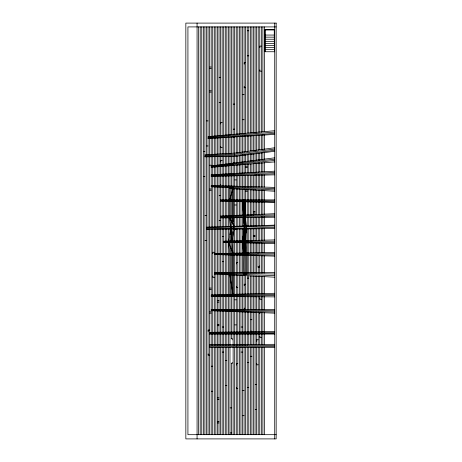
<?xml version="1.0" encoding="UTF-8"?>
<svg xmlns="http://www.w3.org/2000/svg" width="462" height="462" viewBox="0 0 462 462"><rect width="100%" height="100%" fill="white"/><g stroke="black" fill="none" stroke-linecap="round" stroke-linejoin="round"><path stroke-width="0.69" d="M243.48 274.688L243.48 253.049L242.972 240.708L244.45 226.051L242.96 199.89M244.427 274.717C243.468 249.734 246.835 224.844 244.693 199.89M245.328 217.585L246.362 225.993L245.53 253.009L245.53 274.751M242.764 199.89L244.213 228.909L242.567 240.719L244.45 228.909M244.19 255.313C242.862 236.827 246.419 218.41 243.919 199.89M243.832 255.307L243.353 240.696L244.693 226.039L243.076 199.89M243.353 240.696L244.866 228.904M244.693 240.662L246.362 228.886M242.972 240.708L244.693 228.904M243.63 240.69L245.53 228.898M232.963 296.616L232.963 253.257L231.97 240.985L234.147 229.031L232.963 217.746L232.963 186.157M229.643 186.059L229.643 217.787L230.798 229.071L228.569 242.307L229.787 253.32L229.787 296.592M229.643 199.89L232.963 188.727M244.635 230.705L245.172 231.139L245.276 232.502L245.969 232.502L246.148 229.735L245.807 229.776L245.807 231.508C246.258 229.747 244.594 229.418 244.213 230.838M265.084 51.744L264.98 29.77L274.353 29.77L274.353 51.842L274.249 29.874L265.084 29.874L265.084 51.744L274.249 51.744M274.717 147.759L234.679 153.141L204.903 154.828L204.903 434.684M274.717 149.012L234.679 154.296L204.903 155.555M274.717 150.271L234.679 155.451L204.903 156.283M211.174 165.974L274.717 157.813M274.717 151.27L234.679 156.393L204.903 156.82M211.174 166.424L274.717 159.147M211.174 166.874L274.717 160.481M208.039 136.66L274.717 130.717M211.174 167.308L274.717 161.908M208.039 137.358L274.717 132.057M208.039 138.063L274.717 133.403M208.039 138.606L274.717 134.378M211.174 174.827L274.717 171.165M211.174 175.381L274.717 172.436M220.576 216.077L274.717 213.698M220.576 216.643L274.717 214.911M211.174 175.941L274.717 173.706M206.474 227.2L274.717 225.133M246.362 228.13L274.717 227.292M206.474 227.789L274.717 225.953M211.174 176.38L274.717 174.827M220.576 217.279L274.717 216.124M223.712 241.199L274.717 239.899M274.717 293.278L211.174 294.935L211.174 332.201M206.474 228.615L244.213 228.13M214.304 253.626L274.717 252.425M234.147 228.447L230.798 228.447M244.213 228.286L246.362 228.251M274.717 294.433L211.174 295.426M274.717 217.198L220.576 217.908L220.576 187.133M206.474 229.36L274.717 228.551M274.717 331.508L209.604 332.34L209.604 434.684M274.717 295.588L211.174 295.917M209.604 332.9L274.717 332.49M274.717 241.222L223.712 241.586M274.717 253.725L214.304 253.956M209.604 344.571L274.717 344.317M209.604 345.57L274.717 345.328M209.604 346.575L274.717 346.344M209.604 347.58L274.717 347.355M276.161 26.912L187.924 26.912L187.924 434.684L276.161 434.684M247.343 30.775L248.787 30.775M265.084 35.06L274.249 35.06M265.084 37.145L274.249 37.145M265.084 39.23L274.249 39.23M265.084 41.32L274.249 41.32M265.084 43.405L274.249 43.405M265.084 45.49L274.249 45.49M261.325 46.102L259.881 46.102L259.881 47.54M265.084 47.574L274.249 47.574M265.084 49.659L274.249 49.659M247.343 55.838L248.787 55.838M245.651 62.688L244.207 62.688L244.207 64.126M209.731 67.019L211.174 67.019M209.731 68.457L211.174 68.457M261.325 71.165L259.881 71.165L259.881 69.901M219.132 77.321L220.576 77.321M245.651 87.745L244.207 87.745L244.207 86.486M209.731 90.818L211.174 90.818M209.731 92.082L211.174 92.082M242.637 94.664L244.086 94.664M219.132 102.379L220.576 102.379M233.235 104.112L234.679 104.112M242.637 119.727L244.086 119.727M206.595 120.9L208.039 120.9M222.141 122.476L220.697 122.476L220.697 123.914M233.235 129.175L234.679 129.175M233.235 137.462L234.679 137.462M206.595 145.963L208.039 145.963M222.141 147.54L220.697 147.54L220.697 146.275M203.459 151.565L204.903 151.565M222.141 160.522L220.697 160.522L220.697 161.96M233.235 162.526L234.679 162.526M209.731 165.194L211.174 165.194M245.772 166.205L247.216 166.205M245.772 167.642L247.216 167.642M203.459 176.628L204.903 176.628M234.806 179.926L236.249 179.926M209.731 188.993L211.174 188.993M245.772 190.003L247.216 190.003M209.731 190.252L211.174 190.252M245.772 191.268L247.216 191.268M219.132 195.536L220.576 195.536M220.576 199.89L274.717 199.89M234.806 204.989L236.249 204.989M253.609 211.538L255.053 211.538M253.609 212.976L255.053 212.976M205.024 215.511L206.474 215.511M242.637 215.448L243.601 215.448M219.132 220.599L220.576 220.599M234.806 229.452L236.249 229.452M244.548 231.37L244.762 232.155L244.127 231.497M243.803 234.084L245.16 234.113M244.219 235.037L245.091 235.071M253.609 235.337L255.053 235.337M245.033 235.886L245.501 235.891L245.744 233.235L245.224 233.235M253.609 236.596L255.053 236.596M222.268 236.625L223.712 236.625M205.024 240.575L206.474 240.575M223.712 241.972L274.717 242.55M214.304 252.258L212.861 252.258L212.861 253.696M247.343 253.014L248.787 253.014M222.268 261.688L223.712 261.688M237.815 262.468L236.371 262.468L236.371 263.906M258.015 267.157L259.459 267.157L259.459 265.893M214.304 272.413L274.717 272.413M214.304 277.321L212.861 277.321L212.861 276.057M247.343 278.078L248.787 278.078M245.651 284.228L244.207 284.228L244.207 285.666M237.815 287.531L236.371 287.531L236.371 286.267M209.731 288.074L211.174 288.074M209.731 289.512L211.174 289.512M261.325 299.237L259.881 299.237L259.881 297.978M234.806 299.832L236.249 299.832M217.562 300.658L219.011 300.658M217.562 302.096L219.011 302.096M245.651 309.292L244.207 309.292L244.207 308.027M211.174 309.552L274.717 309.552M209.731 311.873L211.174 311.873M209.731 313.132L211.174 313.132M250.473 319.704L251.917 319.704M217.562 324.457L219.011 324.457M234.806 324.896L236.249 324.896M217.562 325.722L219.011 325.722M222.268 327.021L223.712 327.021M241.072 327.021L242.515 327.021M209.604 330.07L208.16 330.07L208.16 331.508M250.473 331.219L251.917 331.219M209.604 333.466L274.717 333.466M209.604 334.072L274.717 334.072M261.325 337.347L259.881 337.347L259.881 336.082M231.225 338.479L232.184 338.479L232.184 339.917M258.189 339.755L256.745 339.755L256.745 341.193M222.268 352.084L223.712 352.084M241.072 352.084L242.515 352.084M209.604 355.134L208.16 355.134L208.16 353.869M250.473 356.277L251.917 356.277M225.398 360.499L226.842 360.499M247.343 362.358L248.787 362.358M231.225 363.542L232.184 363.542L232.184 362.277M237.815 363.606L236.371 363.606L236.371 365.049M258.189 364.818L256.745 364.818L256.745 363.554M211.296 366.199L212.739 366.199M255.174 384.419L256.624 384.419M225.398 385.556L226.842 385.556M247.343 387.416L248.787 387.416M237.815 388.669L236.371 388.669L236.371 387.404M242.637 390.633L244.086 390.633M211.296 391.262L212.739 391.262M217.562 397.892L219.011 397.892M217.562 399.33L219.011 399.33M230.099 407.888L231.549 407.888M255.174 409.476L256.624 409.476M242.637 415.696L244.086 415.696M217.562 421.691L219.011 421.691M217.562 422.955L219.011 422.955M230.099 432.946L231.549 432.946M211.174 296.477L274.717 296.875M274.717 255.018L214.304 254.291M274.717 200.872L220.576 200.56L274.717 201.854M211.174 309.962L274.717 310.764M274.717 274.012L214.304 272.903M220.576 201.224L274.717 202.472M211.174 310.377L274.717 311.977M214.304 254.527L274.717 256.115M223.712 242.169L274.717 243.584M211.174 185.51L274.717 187.405M274.717 275.606L214.304 273.458M211.174 186.128L274.717 188.692M211.174 310.689L274.717 313.155M211.174 186.752L274.717 189.974M244.132 235.886L243.659 235.227M214.304 274.006L274.717 277.206M229.643 188.525L274.717 191.251M229.643 217.787L234.147 226.363M228.569 242.307L232.963 253.257M229.787 274.826L232.963 294.369M243.919 201.761L245.328 214.992M244.693 217.59L245.53 226.016M243.855 217.602L244.693 226.039M244.034 217.602L244.866 226.034M243.63 217.608L244.45 226.051M230.798 229.071L231.97 240.985M242.567 242.694L243.48 253.049M244.213 226.057L242.567 201.732M244.693 242.752L245.53 253.009M243.353 242.717L244.19 252.922M242.96 242.706L243.809 253.043M243.63 242.723L244.427 253.026M245.98 242.787L246.731 252.985L246.731 274.786M274.717 23.1L274.717 438.9M264.455 26.912L264.455 131.56M264.455 134.448L264.455 149.601M264.455 152.489L264.455 159.708M264.455 162.595L264.455 171.98M264.455 174.867L264.455 187.133M264.455 190.742L264.455 200.127M264.455 202.292L264.455 214.559M264.455 216.724L264.455 225.387M264.455 228.274L264.455 240.54M264.455 243.428L264.455 252.812M264.455 255.7L264.455 273.019M264.455 276.628L264.455 293.947M264.455 296.113L264.455 309.829M264.455 312.716L264.455 332.201M264.455 333.645L264.455 344.473M264.455 347.355L264.455 434.684M262.89 26.912L262.89 131.56M262.89 134.448L262.89 149.601M262.89 152.489L262.89 159.708M262.89 162.595L262.89 171.98M262.89 174.867L262.89 187.133M262.89 190.021L262.89 200.127M262.89 202.292L262.89 214.559M262.89 216.724L262.89 225.387M262.89 228.274L262.89 240.54M262.89 243.428L262.89 252.812M262.89 255.7L262.89 273.019M262.89 276.628L262.89 293.947M262.89 296.113L262.89 309.829M262.89 312.716L262.89 332.201M262.89 333.645L262.89 344.473M262.89 347.355L262.89 434.684M261.325 26.912L261.325 132.282M261.325 135.17L261.325 149.601M261.325 152.489L261.325 159.708M261.325 162.595L261.325 171.98M261.325 174.867L261.325 187.133M261.325 190.021L261.325 200.127M261.325 202.292L261.325 214.559M261.325 216.724L261.325 225.387M261.325 228.274L261.325 240.54M261.325 242.706L261.325 252.812M261.325 255.7L261.325 273.019M261.325 276.628L261.325 293.947M261.325 296.113L261.325 309.829M261.325 312.283L261.325 332.201M261.325 333.645L261.325 344.473M261.325 347.355L261.325 434.684M259.881 312.283L259.881 313.727M259.754 26.912L259.754 132.282M259.754 135.17L259.754 149.601M259.754 153.211L259.754 160.43M259.754 162.595L259.754 171.98M259.754 174.867L259.754 187.133M259.754 190.021L259.754 200.127M259.754 201.571L259.754 214.559M259.754 217.446L259.754 225.387M259.754 228.274L259.754 240.54M259.754 242.706L259.754 252.812M259.754 255.7L259.754 273.019M259.754 275.906L259.754 293.947M259.754 296.113L259.754 309.829M259.754 312.716L259.754 332.201M259.754 333.645L259.754 344.473M259.754 347.355L259.754 434.684M258.189 26.912L258.189 132.282M258.189 135.17L258.189 150.323M258.189 153.211L258.189 160.43M258.189 162.595L258.189 172.701M258.189 174.867L258.189 187.133M258.189 190.021L258.189 200.127M258.189 201.571L258.189 214.559M258.189 217.446L258.189 225.387M258.189 228.274L258.189 240.54M258.189 266.522L258.189 273.019M258.189 275.906L258.189 293.947M258.189 296.113L258.189 309.829M258.189 311.994L258.189 332.201M258.189 333.645L258.189 344.473M258.189 347.355L258.189 434.684M258.015 242.596L258.015 253.28M258.015 255.076L258.015 266.811M256.624 26.912L256.624 133.004M256.624 135.17L256.624 150.323M256.624 153.211L256.624 160.43M256.624 163.317L256.624 172.701M256.624 174.867L256.624 187.133M256.624 190.021L256.624 200.127M256.624 201.571L256.624 214.559M256.624 217.446L256.624 226.109M256.624 228.274L256.624 240.54M256.624 242.706L256.624 252.812M256.624 254.978L256.624 273.019M256.624 275.906L256.624 293.947M256.624 296.113L256.624 309.829M256.624 311.994L256.624 332.201M256.624 333.645L256.624 344.473M256.624 347.355L256.624 434.684M255.053 26.912L255.053 133.004M255.053 135.892L255.053 151.045M255.053 153.933L255.053 160.43M255.053 163.317L255.053 172.701M255.053 174.867L255.053 187.133M255.053 189.299L255.053 200.127M255.053 201.571L255.053 214.559M255.053 217.446L255.053 226.109M255.053 228.274L255.053 240.54M255.053 242.706L255.053 252.812M255.053 254.978L255.053 273.019M255.053 275.906L255.053 293.947M255.053 296.113L255.053 309.829M255.053 311.994L255.053 332.201M255.053 333.645L255.053 344.473M255.053 347.355L255.053 434.684M253.488 26.912L253.488 133.004M253.488 135.892L253.488 151.045M253.488 153.933L253.488 161.151M253.488 163.317L253.488 172.701M253.488 175.583L253.488 187.133M253.488 189.299L253.488 200.127M253.488 201.571L253.488 215.28M253.488 217.446L253.488 226.109M253.488 228.274L253.488 240.54M253.488 242.706L253.488 252.812M253.488 254.978L253.488 273.019M253.488 275.906L253.488 293.947M253.488 296.113L253.488 309.829M253.488 311.994L253.488 332.201M253.488 333.645L253.488 344.473M253.488 347.355L253.488 434.684M251.917 26.912L251.917 133.004M251.917 135.892L251.917 151.045M251.917 153.933L251.917 161.151M251.917 164.039L251.917 172.701M251.917 175.583L251.917 187.133M251.917 189.299L251.917 200.127M251.917 201.571L251.917 215.28M251.917 217.446L251.917 226.109M251.917 228.274L251.917 241.262M251.917 242.706L251.917 252.812M251.917 254.978L251.917 273.019M251.917 275.906L251.917 293.947M251.917 296.113L251.917 309.829M251.917 311.994L251.917 332.201M251.917 333.645L251.917 344.473M251.917 347.355L251.917 434.684M250.352 26.912L250.352 133.004M250.352 135.892L250.352 151.045M250.352 153.933L250.352 161.151M250.352 164.039L250.352 172.701M250.352 175.583L250.352 187.133M250.352 189.299L250.352 200.127M250.352 201.571L250.352 215.28M250.352 217.446L250.352 226.109M250.352 228.274L250.352 241.262M250.352 242.706L250.352 252.812M250.352 254.978L250.352 273.019M250.352 275.906L250.352 293.947M250.352 296.113L250.352 309.829M250.352 311.994L250.352 332.201M250.352 333.645L250.352 344.473M250.352 347.355L250.352 434.684M248.787 26.912L248.787 133.004M248.787 135.892L248.787 151.045M248.787 154.655L248.787 161.151M248.787 164.039L248.787 172.701M248.787 175.583L248.787 187.133M248.787 189.299L248.787 200.127M248.787 201.571L248.787 215.28M248.787 217.446L248.787 226.109M248.787 228.274L248.787 241.262M248.787 242.706L248.787 253.534M248.787 254.978L248.787 273.019M248.787 275.906L248.787 293.947M248.787 296.113L248.787 309.829M248.787 311.994L248.787 332.201M248.787 333.645L248.787 344.473M248.787 347.355L248.787 434.684M247.216 26.912L247.216 133.004M247.216 135.892L247.216 151.767M247.216 154.655L247.216 161.151M247.216 164.039L247.216 172.701M247.216 175.583L247.216 187.133M247.216 189.299L247.216 200.127M247.216 201.571L247.216 215.28M247.216 217.446L247.216 226.109M247.216 228.274L247.216 241.262M247.216 242.706L247.216 253.534M247.216 254.978L247.216 273.019M247.216 275.906L247.216 293.947M247.216 296.113L247.216 309.829M247.216 311.272L247.216 332.201M247.216 333.645L247.216 345.195M247.216 347.355L247.216 434.684M245.651 26.912L245.651 133.726M245.651 135.892L245.651 151.767M245.651 154.655L245.651 161.873M245.651 164.039L245.651 172.701M245.651 175.583L245.651 187.133M245.651 189.299L245.651 200.127M245.651 201.571L245.651 215.28M245.651 217.446L245.651 223.221M245.651 239.097L245.651 241.262M245.651 275.906L245.651 293.947M245.651 296.113L245.651 309.829M245.651 311.272L245.651 332.201M245.651 333.645L245.651 345.195M245.651 347.355L245.651 434.684M244.086 26.912L244.086 133.726M244.086 135.718L244.086 152.489M244.086 154.655L244.086 161.873M244.086 164.039L244.086 173.181M244.086 175.341L244.086 187.133M244.086 189.027L244.086 200.554M244.086 225.052L244.086 226.49M244.086 228.274L244.086 229.718M244.086 274.763L244.086 294.669M244.086 296.113L244.086 310.066M244.086 311.272L244.086 332.201M244.086 333.645L244.086 345.195M244.086 347.355L244.086 434.684M242.515 26.912L242.515 133.726M242.515 135.892L242.515 152.489M242.515 154.655L242.515 162.595M242.515 164.039L242.515 173.423M242.515 175.583L242.515 187.133M242.515 189.299L242.515 215.28M242.515 217.446L242.515 226.109M242.515 228.996L242.515 253.534M242.515 254.978L242.515 273.019M242.515 275.185L242.515 294.669M242.515 296.113L242.515 309.829M242.515 311.272L242.515 332.201M242.515 333.645L242.515 345.195M242.515 347.355L242.515 434.684M240.95 26.912L240.95 133.726M240.95 135.892L240.95 152.489M240.95 155.376L240.95 162.595M240.95 164.761L240.95 173.423M240.95 175.583L240.95 186.411M240.95 189.299L240.95 200.127M240.95 201.571L240.95 215.28M240.95 217.446L240.95 226.83M240.95 228.996L240.95 253.534M240.95 254.978L240.95 273.019M240.95 275.185L240.95 294.669M240.95 296.113L240.95 309.829M240.95 311.272L240.95 332.201M240.95 333.645L240.95 345.195M240.95 347.355L240.95 434.684M239.38 26.912L239.38 134.448M239.38 136.613L239.38 152.489M239.38 155.376L239.38 162.595M239.38 164.761L239.38 173.423M239.38 175.583L239.38 186.411M239.38 188.577L239.38 215.28M239.38 217.446L239.38 226.83M239.38 228.996L239.38 253.534M239.38 254.978L239.38 273.019M239.38 275.185L239.38 294.669M239.38 296.113L239.38 309.829M239.38 311.272L239.38 332.201M239.38 333.645L239.38 345.195M239.38 347.355L239.38 434.684M237.815 26.912L237.815 134.448M237.815 136.613L237.815 153.211M237.815 156.098L237.815 162.595M237.815 164.761L237.815 173.423M237.815 175.583L237.815 186.411M237.815 188.577L237.815 215.28M237.815 217.446L237.815 226.83M237.815 228.996L237.815 253.534M237.815 254.978L237.815 273.019M237.815 275.185L237.815 294.669M237.815 296.113L237.815 309.829M237.815 311.272L237.815 332.201M237.815 333.645L237.815 345.195M237.815 347.355L237.815 434.684M236.249 26.912L236.249 134.448M236.249 136.504L236.249 153.211M236.249 155.96L236.249 163.161M236.249 165.321L236.249 173.423M236.249 175.41L236.249 186.411M236.249 188.375L236.249 215.754M236.249 217.192L236.249 226.83M236.249 228.719L236.249 253.534M236.249 254.66L236.249 273.019M236.249 274.832L236.249 294.669M236.249 296.113L236.249 309.829M236.249 311.272L236.249 332.467M236.249 333.645L236.249 345.195M236.249 346.875L236.249 434.684M234.679 26.912L234.679 134.448M234.679 136.613L234.679 163.317M234.679 165.483L234.679 174.145M234.679 175.583L234.679 186.411M234.679 188.577L234.679 215.28M234.679 217.446L234.679 226.83M234.679 228.996L234.679 253.534M234.679 254.978L234.679 273.019M234.679 274.463L234.679 294.669M234.679 296.113L234.679 309.829M234.679 311.272L234.679 332.201M234.679 333.645L234.679 345.195M234.679 347.355L234.679 434.684M233.114 26.912L233.114 134.592M233.114 136.752L233.114 153.32M233.114 156.202L233.114 163.409M233.114 164.847L233.114 174.214M233.114 175.583L233.114 186.463M233.114 188.577L233.114 216.002M233.114 217.44L233.114 221.777M233.114 231.849L233.114 253.534M233.114 254.903L233.114 273.019M233.114 274.353L233.114 294.669M233.114 296.113L233.114 309.829M233.114 311.099L233.114 332.709M233.114 333.645L233.114 345.195M233.114 347.118L233.114 434.684M231.872 186.128L231.872 217.758L233.304 226.386L233.171 229.042L230.856 241.014L231.878 253.28L231.878 296.604M231.549 26.912L231.549 134.448M231.549 137.335L231.549 153.933M231.549 156.098L231.549 164.039M231.549 165.483L231.549 174.145M231.549 175.583L231.549 186.411M231.549 296.113L231.549 309.829M231.549 311.272L231.549 332.201M231.549 333.645L231.549 338.698M231.549 363.236L231.549 434.684M230.798 296.598L230.833 253.297L229.741 242.336L231.739 229.06L231.404 221.148L230.757 217.775L230.757 186.094M229.978 26.912L229.978 135.17M229.978 137.335L229.978 153.933M229.978 156.098L229.978 164.039M229.978 165.483L229.978 174.145M229.978 175.583L229.978 186.411M229.978 218.89L229.978 226.83M229.978 228.996L229.978 234.765M229.978 296.113L229.978 309.829M229.978 311.272L229.978 332.201M229.978 333.645L229.978 345.195M229.978 347.355L229.978 434.684M228.413 26.912L228.413 135.17M228.413 136.966L228.413 153.933M228.413 156.098L228.413 164.039M228.413 165.483L228.413 174.145M228.413 175.583L228.413 216.216M228.413 217.446L228.413 226.83M228.413 228.996L228.413 253.678M228.413 254.978L228.413 273.129M228.413 274.463L228.413 294.744M228.413 296.113L228.413 309.875M228.413 311.272L228.413 332.207M228.413 333.645L228.413 345.195M228.413 347.337L228.413 434.684M226.842 26.912L226.842 135.17M226.842 137.335L226.842 153.933M226.842 156.098L226.842 164.039M226.842 165.483L226.842 174.145M226.842 175.583L226.842 216.002M226.842 217.446L226.842 226.83M226.842 228.996L226.842 253.534M226.842 254.978L226.842 273.019M226.842 274.463L226.842 294.669M226.842 296.113L226.842 309.829M226.842 311.272L226.842 332.201M226.842 333.645L226.842 345.195M226.842 347.355L226.842 434.684M225.277 26.675L225.277 135.343M225.277 137.335L225.277 154.094M225.277 156.098L225.277 164.195M225.277 165.483L225.277 174.295M225.277 175.583L225.277 185.834M225.277 187.133L225.277 216.129M225.277 217.573L225.277 226.952M225.277 228.996L225.277 253.638M225.277 254.978L225.277 273.111M225.277 274.463L225.277 294.75M225.277 296.113L225.277 309.898M225.277 311.272L225.277 332.259M225.277 333.645L225.277 345.195M225.277 347.355L225.277 434.684M223.712 26.912L223.712 135.892M223.712 137.335L223.712 153.933M223.712 156.098L223.712 164.761M223.712 166.205L223.712 174.145M223.712 175.583L223.712 185.689M223.712 187.133L223.712 216.002M223.712 218.168L223.712 226.83M223.712 228.996L223.712 273.019M223.712 274.463L223.712 294.669M223.712 296.113L223.712 309.829M223.712 311.272L223.712 332.201M223.712 333.645L223.712 345.195M223.712 347.355L223.712 434.684M222.141 26.912L222.141 135.892M222.141 137.335L222.141 153.933M222.141 156.098L222.141 164.761M222.141 166.205L222.141 174.145M222.141 175.583L222.141 185.689M222.141 187.133L222.141 216.724M222.141 218.168L222.141 226.83M222.141 228.996L222.141 273.019M222.141 274.463L222.141 294.669M222.141 296.113L222.141 332.201M222.141 333.645L222.141 345.195M222.141 347.355L222.141 434.684M220.697 184.321L220.697 185.58M220.576 26.912L220.576 135.892M220.576 137.335L220.576 153.933M220.576 156.098L220.576 174.145M220.576 175.583L220.576 185.689M220.576 218.168L220.576 226.83M220.576 228.996L220.576 273.019M220.576 274.463L220.576 294.669M220.576 296.113L220.576 332.201M220.576 333.645L220.576 345.195M220.576 347.355L220.576 434.684M219.011 26.912L219.011 135.892M219.011 137.335L219.011 153.933M219.011 156.098L219.011 174.145M219.011 175.583L219.011 185.689M219.011 187.133L219.011 226.83M219.011 228.996L219.011 273.019M219.011 274.463L219.011 294.669M219.011 296.113L219.011 332.201M219.011 333.645L219.011 345.195M219.011 347.355L219.011 434.684M217.44 26.912L217.44 135.892M217.44 138.057L217.44 154.655M217.44 156.098L217.44 185.689M217.44 187.133L217.44 226.83M217.44 228.996L217.44 294.669M217.44 296.113L217.44 332.201M217.44 333.645L217.44 345.195M217.44 347.355L217.44 434.684M215.875 26.912L215.875 135.892M215.875 138.057L215.875 154.655M215.875 156.098L215.875 174.867M215.875 176.305L215.875 185.689M215.875 187.133L215.875 226.83M215.875 228.996L215.875 294.669M215.875 296.113L215.875 332.201M215.875 333.645L215.875 345.195M215.875 347.355L215.875 434.684M214.304 26.912L214.304 136.613M214.304 138.057L214.304 154.655M214.304 156.098L214.304 165.483M214.304 166.926L214.304 174.867M214.304 176.305L214.304 185.689M214.304 187.133L214.304 226.83M214.304 228.996L214.304 294.669M214.304 296.113L214.304 332.201M214.304 333.645L214.304 345.195M214.304 347.355L214.304 434.684M212.739 26.912L212.739 136.613M212.739 138.057L212.739 154.655M212.739 156.098L212.739 174.867M212.739 176.305L212.739 226.83M212.739 228.996L212.739 294.669M212.739 296.113L212.739 332.201M212.739 333.645L212.739 345.195M212.739 347.355L212.739 434.684M211.174 26.912L211.174 136.613M211.174 138.057L211.174 154.655M211.174 156.098L211.174 226.83M211.174 228.996L211.174 294.669M211.174 333.645L211.174 345.195M211.174 347.355L211.174 434.684M209.604 26.912L209.604 154.655M209.604 156.098L209.604 227.552M209.604 228.996L209.604 332.201M208.039 26.912L208.039 154.655M208.039 156.098L208.039 227.552M208.039 228.996L208.039 434.684M206.474 26.912L206.474 154.655M206.474 156.098L206.474 434.684M204.903 26.912L204.903 154.655M203.338 26.912L203.338 434.684M201.767 26.912L201.767 434.684M200.202 26.912L200.202 434.684M198.637 26.912L198.637 434.684M197.066 23.1L197.066 438.9M276.161 23.1L185.84 23.1L185.84 438.9L276.161 438.9L276.161 23.1"/></g></svg>
